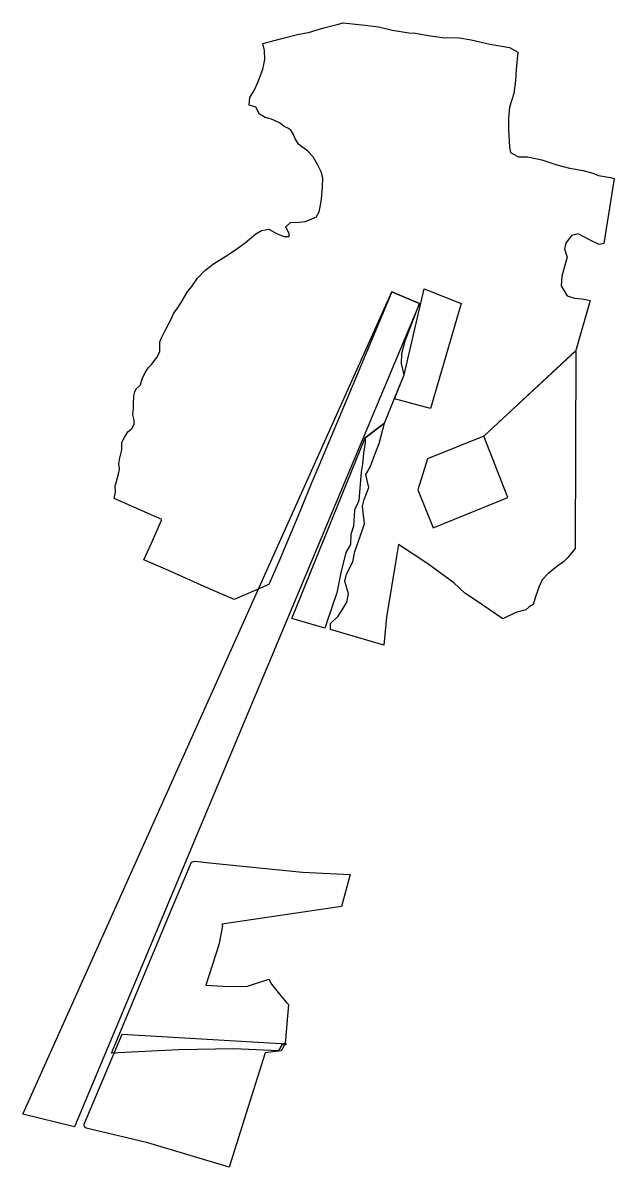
# Model space of a CAD drawing. Extents: x 585511 to 587477, y 8544056 to 8547859.
import ezdxf

# ---------------------------------------------------------------- set-up
doc = ezdxf.new("R2010")
doc.units = 0
doc.layers.add('SHAPE_TO_DXF', color=1, linetype='CONTINUOUS')

msp = doc.modelspace()

# ---------------------------------------------------------------- linework, layer by layer
at = {"layer": 'SHAPE_TO_DXF'}
for points in [[(587346.9, 8546112.4, 0), (587332.7, 8546094.4, 0), (587323.1, 8546081.8, 0), (587308.2, 8546067.9, 0), (587289.6, 8546054.7, 0), (587257.9, 8546028.5, 0), (587237.9, 8546008.1, 0), (587227.2, 8545985.7, 0), (587215.3, 8545951.2, 0), (587208.1, 8545926, 0), (587194.8, 8545918.2, 0), (587182.7, 8545908.4, 0), (587149.7, 8545899.4, 0), (587106.5, 8545877.9, 0), (587016.2, 8545940, 0), (586980.5, 8545963.8, 0), (586944.2, 8545997.5, 0), (586857, 8546060.7, 0), (586759.6, 8546125.5, 0), (586753, 8546085.8, 0), (586720.6, 8545884.4, 0), (586711.3, 8545790.8, 0), (586534.4, 8545842.8, 0), (586534.4, 8545862.6, 0), (586558.9, 8545886.8, 0), (586571.7, 8545905.9, 0), (586588.2, 8545933.8, 0), (586593.3, 8545961.8, 0), (586581.8, 8546003.9, 0), (586586.9, 8546026.8, 0), (586608.6, 8546067.5, 0), (586615, 8546101.9, 0), (586634, 8546155.2, 0), (586646.8, 8546193.8, 0), (586640.5, 8546252.3, 0), (586645.6, 8546275.2, 0), (586660.9, 8546314.6, 0), (586651.9, 8546357.9, 0), (586666, 8546382.1, 0), (586685, 8546433, 0), (586695.2, 8546461, 0), (586713, 8546528.7, 0), (586649.1, 8546479.6, 0), (586649.1, 8546464.6, 0), (586643.4, 8546429.3, 0), (586640, 8546392.7, 0), (586635.3, 8546365.3, 0), (586628.5, 8546271.5, 0), (586613.6, 8546239.5, 0), (586610.2, 8546186.8, 0), (586601.1, 8546158.3, 0), (586599.9, 8546125.1, 0), (586585.1, 8546098.9, 0), (586567.8, 8546031.4, 0), (586555.3, 8545965, 0), (586541.6, 8545926.1, 0), (586515.2, 8545847.3, 0), (586405.4, 8545879.2, 0), (586649.1, 8546479.6, 0), (586713, 8546528.7, 0), (586748.1, 8546613.7, 0), (586779.2, 8546689.1, 0), (586770.4, 8546727.3, 0), (586771.5, 8546760.3, 0), (586782.6, 8546801.9, 0), (586829.8, 8546926.3, 0), (586737.6, 8546964.9, 0), (586571.3, 8546568.7, 0), (586495.3, 8546386.6, 0), (586469.8, 8546327.3, 0), (586424.8, 8546218.3, 0), (586364.3, 8546073.1, 0), (586329.3, 8545992, 0), (586214.1, 8545942.2, 0), (586114, 8545986.4, 0), (585993.5, 8546039.7, 0), (585913.9, 8546075, 0), (585937.8, 8546128, 0), (585973.3, 8546208.5, 0), (585814.7, 8546278.3, 0), (585818.8, 8546299.8, 0), (585818.8, 8546307.3, 0), (585818.2, 8546313.5, 0), (585818.3, 8546320.5, 0), (585821.8, 8546329.8, 0), (585829.7, 8546360.4, 0), (585831.9, 8546368.6, 0), (585832.6, 8546377.1, 0), (585829.9, 8546393.6, 0), (585833.3, 8546413.7, 0), (585836.4, 8546426.2, 0), (585840.7, 8546440.3, 0), (585840.1, 8546464.4, 0), (585845.1, 8546473.7, 0), (585848.6, 8546481.3, 0), (585860.4, 8546500.1, 0), (585873.1, 8546510.8, 0), (585881.5, 8546525.5, 0), (585880.9, 8546538.8, 0), (585877.1, 8546556.8, 0), (585878.7, 8546578.1, 0), (585879.2, 8546590.1, 0), (585880.4, 8546619.3, 0), (585883.1, 8546632.8, 0), (585888.1, 8546642.5, 0), (585897.6, 8546651.8, 0), (585902, 8546655.7, 0), (585905.7, 8546668.3, 0), (585910.5, 8546681.2, 0), (585919.3, 8546698.3, 0), (585927.3, 8546712.2, 0), (585931.3, 8546716.2, 0), (585940, 8546725.1, 0), (585958.4, 8546749.7, 0), (585967, 8546766.2, 0), (585966.4, 8546798.5, 0), (585972.8, 8546814.1, 0), (585986.4, 8546840.8, 0), (585995.2, 8546857.4, 0), (586003.6, 8546872.1, 0), (586012.8, 8546894, 0), (586025.3, 8546910.3, 0), (586037.7, 8546929.2, 0), (586048.5, 8546948.6, 0), (586060, 8546966.7, 0), (586072.5, 8546983.3, 0), (586092.3, 8547010.3, 0), (586116.4, 8547035.8, 0), (586148.3, 8547060.5, 0), (586185.5, 8547083.1, 0), (586211.7, 8547100.5, 0), (586249.8, 8547128.4, 0), (586285.8, 8547158, 0), (586304.6, 8547168.9, 0), (586329, 8547173.1, 0), (586356.7, 8547158.2, 0), (586380.2, 8547148.8, 0), (586396.9, 8547148.7, 0), (586396.7, 8547158.2, 0), (586385.7, 8547180.8, 0), (586400.9, 8547195.7, 0), (586430, 8547196.3, 0), (586449.9, 8547199.2, 0), (586486, 8547212.8, 0), (586496.3, 8547230.8, 0), (586500.1, 8547247, 0), (586504, 8547272.9, 0), (586507.5, 8547312.9, 0), (586508.2, 8547342.8, 0), (586502.5, 8547364.3, 0), (586492.3, 8547386.1, 0), (586476.2, 8547413.3, 0), (586458.3, 8547432.8, 0), (586429, 8547454.7, 0), (586416, 8547473.9, 0), (586409.4, 8547490.2, 0), (586401.8, 8547502.1, 0), (586391.7, 8547509.1, 0), (586380, 8547514, 0), (586364.1, 8547527, 0), (586338, 8547539.3, 0), (586317.1, 8547544.6, 0), (586297.4, 8547555, 0), (586285.5, 8547578.9, 0), (586263.7, 8547585.4, 0), (586265.7, 8547610.7, 0), (586281.1, 8547636.2, 0), (586291.4, 8547657.9, 0), (586297.8, 8547675, 0), (586309.2, 8547705.1, 0), (586311.9, 8547720.8, 0), (586315.5, 8547737.5, 0), (586314.6, 8547767.4, 0), (586308.5, 8547790, 0), (586372.3, 8547807.4, 0), (586428.2, 8547821.6, 0), (586460.4, 8547827, 0), (586511.5, 8547841.8, 0), (586556.5, 8547853.4, 0), (586576.1, 8547858.7, 0), (586647.8, 8547851.1, 0), (586693.4, 8547845.6, 0), (586740.1, 8547834.3, 0), (586794, 8547825.4, 0), (586816.9, 8547824.4, 0), (586859.1, 8547816.9, 0), (586905.6, 8547810, 0), (586962.8, 8547808.7, 0), (587001.5, 8547802.4, 0), (587035.2, 8547794.4, 0), (587063.8, 8547788.2, 0), (587129.2, 8547777.1, 0), (587156.9, 8547761.6, 0), (587151.6, 8547704, 0), (587148.5, 8547665.9, 0), (587143.7, 8547623.7, 0), (587129.3, 8547578.2, 0), (587125.9, 8547542.1, 0), (587125.9, 8547504.1, 0), (587128.7, 8547446.6, 0), (587132.8, 8547427.5, 0), (587159.4, 8547413.9, 0), (587188.5, 8547414, 0), (587236.5, 8547404, 0), (587285.9, 8547387.2, 0), (587328.5, 8547375.6, 0), (587373.5, 8547368, 0), (587405.7, 8547358.8, 0), (587424.4, 8547351.6, 0), (587464.2, 8547344.8, 0), (587476.7, 8547341.3, 0), (587442.2, 8547125.3, 0), (587426.9, 8547121.8, 0), (587396.7, 8547137, 0), (587356.9, 8547157.6, 0), (587334.6, 8547152.5, 0), (587316.4, 8547126.8, 0), (587311.5, 8547108.1, 0), (587320.7, 8547080, 0), (587311.1, 8547044.3, 0), (587303, 8547017.6, 0), (587300.9, 8546985.5, 0), (587320.6, 8546951.2, 0), (587345.2, 8546944.5, 0), (587370.8, 8546941.6, 0), (587386.7, 8546938.3, 0), (587396.8, 8546936.7, 0), (587349.7, 8546769.6, 0), (587043.8, 8546485.5, 0), (586856.5, 8546409.7, 0), (586824.1, 8546307.4, 0), (586875.5, 8546180.8, 0), (587123.4, 8546281.1, 0), (587043.9, 8546485.5, 0), (587349.7, 8546769.5, 0)], [(585511.3, 8544232.3, 0), (586737.6, 8546964.9, 0), (586829.8, 8546926.3, 0), (585683.4, 8544190.2, 0)], [(586844.8, 8546974.6, 0), (586968.8, 8546926.4, 0), (586866.8, 8546577.5, 0), (586746.2, 8546609.2, 0), (586779.2, 8546689.1, 0)], [(586394.1, 8544596.4, 0), (586383.2, 8544467.5, 0), (586378.1, 8544465.9, 0), (586370.9, 8544460.4, 0), (586363.3, 8544447.3, 0), (586360.8, 8544443.2, 0), (586212.7, 8544449.4, 0), (586028.7, 8544446.2, 0), (585806.4, 8544435.5, 0), (586007.3, 8544918.1, 0), (586072.2, 8545070.1, 0), (586083.3, 8545072.9, 0), (586131.8, 8545067.8, 0), (586440.9, 8545036.1, 0), (586599, 8545028.6, 0), (586570.8, 8544922.2, 0), (586172.6, 8544863.8, 0), (586174.9, 8544858.2, 0), (586162.8, 8544795.6, 0), (586119, 8544660.7, 0), (586176.9, 8544657.9, 0), (586255, 8544656.3, 0), (586328.8, 8544681.3, 0), (586337.9, 8544664.2, 0), (586369.2, 8544625.3, 0), (586388.1, 8544603.4, 0)], [(586316.9, 8544436.3, 0), (586196.8, 8544056.5, 0), (585926.8, 8544137.5, 0), (585721.6, 8544185.6, 0), (585717, 8544189.5, 0), (585715, 8544194, 0), (585715.5, 8544198.8, 0), (585841.3, 8544498.2, 0), (586387.2, 8544466, 0), (586380, 8544460.5, 0), (586369.9, 8544443.2, 0)]]:
    msp.add_polyline3d(points, close=True, dxfattribs=at)

doc.saveas('drawing.dxf')
